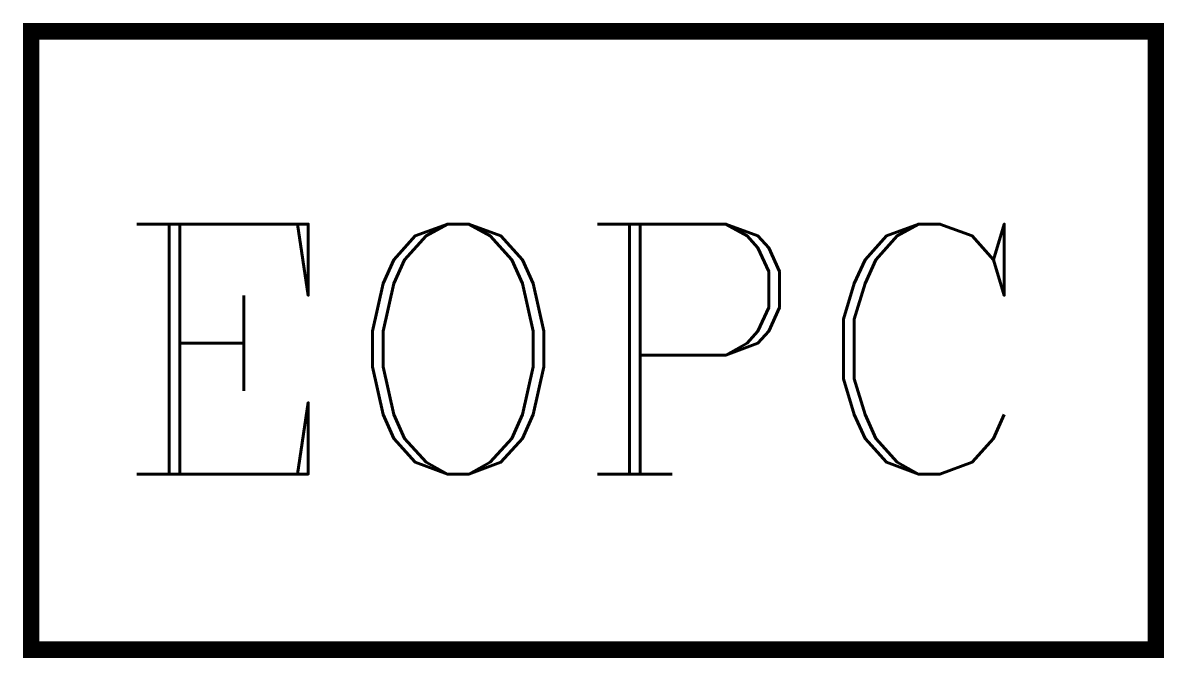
# Model space of a CAD drawing. Header units: inches. Extents: x -17.2 to 17.1, y -9.6 to 9.4.
import ezdxf

# ---------------------------------------------------------------- set-up
doc = ezdxf.new("R2010")
doc.units = ezdxf.units.IN
doc.header["$LTSCALE"] = 48
doc.header["$MEASUREMENT"] = 0
doc.styles.add('FSL12-1', font='complex.shx')

msp = doc.modelspace()

# ---------------------------------------------------------------- wipeouts: each hides what was drawn before it
msp.add_wipeout([(-16.933, -9.367), (16.827, -9.367), (16.827, 9.184), (-16.933, 9.184)])

# ---------------------------------------------------------------- next in the draw order: linework, layer by layer
at = {"const_width": 0.5}
msp.add_lwpolyline([(1.069, -9.367), (-16.933, -9.367), (-16.933, 9.184), (16.827, 9.184), (16.827, -9.367), (1.069, -9.367)], dxfattribs=at)

# ---------------------------------------------------------------- next in the draw order: texts
at = {"linetype": 'Continuous', "style": 'FSL12-1', "flags": 2}
msp.add_attdef('EOPC', (-14.402, -4.098), 'EOPC', height=7.5, dxfattribs=at)

doc.saveas('drawing.dxf')
